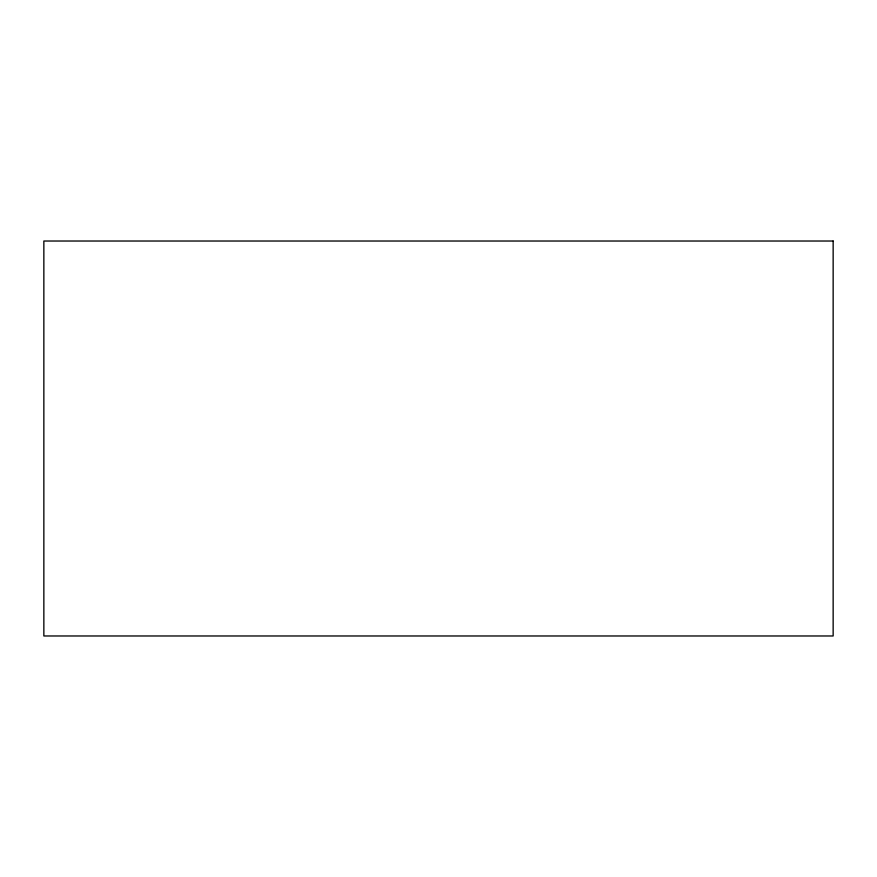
<?xml version="1.0" encoding="UTF-8"?>
<svg xmlns="http://www.w3.org/2000/svg" width="877" height="877" viewBox="0 0 877 877"><rect width="100%" height="100%" fill="white"/><g stroke="black" fill="none" stroke-linecap="round" stroke-linejoin="round"><path stroke-width="1.32" d="M833.15 241.022L43.85 241.022L43.85 635.978L833.15 635.978L833.15 241.022"/></g></svg>
